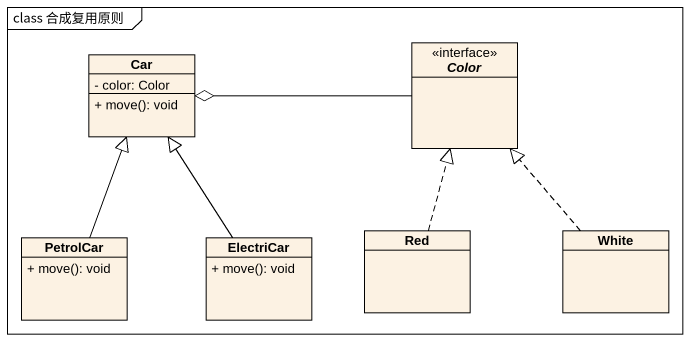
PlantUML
@startuml
mainframe class 合成复用原则
hide circle
hide empty members
skinparam classAttributeIconSize 0
class Car {
  - color: Color
  + move(): void
}
interface Color
class PetrolCar {
  + move(): void
}
class ElectriCar {
  + move(): void
}
class Red
class White
Color -left-o Car
PetrolCar -up-|> Car
ElectriCar -up-|> Car
Red .up.|> Color
White .up.|> Color
@enduml
